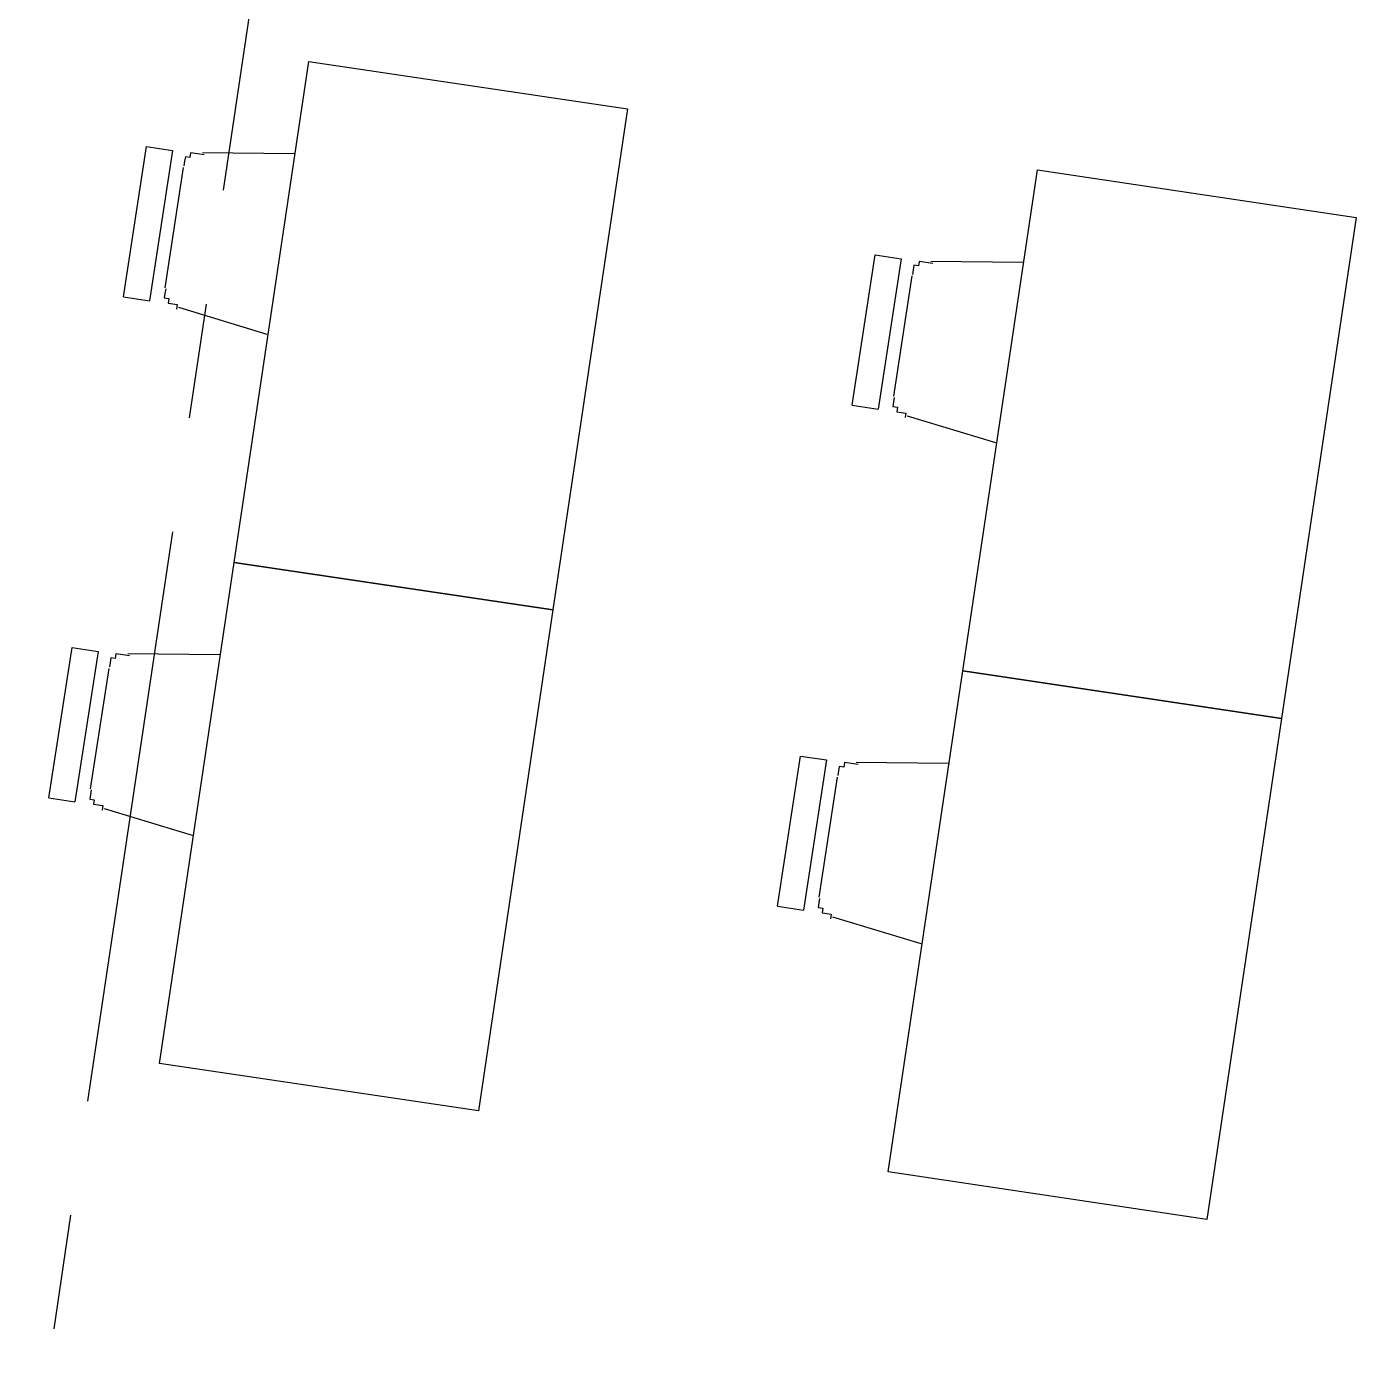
# Model space of a CAD drawing. Header units: millimetres. Extents: x 338 to 506, y 179 to 335.
# Drawn here: x 423.205 to 426.093, y 296.199 to 299.122 of the extents above; entities that cross this region are included whole.
import ezdxf

# ---------------------------------------------------------------- set-up
doc = ezdxf.new("R2010")
doc.units = ezdxf.units.MM
doc.linetypes.add('CENTER', pattern=[2, 1.25, -0.25, 0.25, -0.25])
doc.linetypes.add('DASHED2', pattern=[0.375, 0.25, -0.125])
doc.layers.add('EJES_DE_COLUMNA', color=255, linetype='DASHED2')
doc.layers.add('MUROS', color=32, linetype='Continuous')

# ---------------------------------------------------------------- blocks, each defined once
blk = doc.blocks.new('MESAS_TALLER_DE_MAQUETAS')
at = {"extrusion": (2.33163e-06, 0.000958086, 1)}
for p, q in [((3012.1096, 1960.2781, -0.0003), (3012.1094, 1960.2209, -0.0003)), ((3012.1096, 1960.2781, -0.0003), (3012.4398, 1960.2765, -0.0003)), ((3013.2096, 1960.2781, -0.0003), (3013.2094, 1960.2209, -0.0003)), ((3013.2096, 1960.2781, -0.0003), (3013.5398, 1960.2765, -0.0003)), ((3012.4398, 1960.2765, -0.0003), (3012.4396, 1960.2193, -0.0003)), ((3013.5398, 1960.2765, -0.0003), (3013.5396, 1960.2193, -0.0003)), ((3012.4396, 1960.2193, -0.0003), (3012.1094, 1960.2209, -0.0003)), ((3013.5396, 1960.2193, -0.0003), (3013.2094, 1960.2209, -0.0003)), ((3012.4064, 1960.1909, -0.0002), (3012.1423, 1960.1922, -0.0002)), ((3013.5064, 1960.1909, -0.0002), (3013.2423, 1960.1922, -0.0002)), ((3012.1045, 1960.1563, -0.0002), (3012.0753, 1959.9583, 0)), ((3012.4711, 1959.9563, 0), (3012.4438, 1960.1547, -0.0002)), ((3013.2045, 1960.1563, -0.0002), (3013.1753, 1959.9583, 0)), ((3013.5711, 1959.9563, 0), (3013.5438, 1960.1547, -0.0002)), ((3012.1096, 1958.6781, -0.0003), (3012.1094, 1958.6209, -0.0003)), ((3012.1096, 1958.6781, -0.0003), (3012.4398, 1958.6765, -0.0003)), ((3012.4398, 1958.6765, -0.0003), (3012.4396, 1958.6193, -0.0003)), ((3013.2096, 1958.6781, -0.0003), (3013.2094, 1958.6209, -0.0003)), ((3013.2096, 1958.6781, -0.0003), (3013.5398, 1958.6765, -0.0003)), ((3013.5398, 1958.6765, -0.0003), (3013.5396, 1958.6193, -0.0003)), ((3012.4396, 1958.6193, -0.0003), (3012.1094, 1958.6209, -0.0003)), ((3013.5396, 1958.6193, -0.0003), (3013.2094, 1958.6209, -0.0003)), ((3012.4064, 1958.5909, -0.0002), (3012.1423, 1958.5922, -0.0002)), ((3013.5064, 1958.5909, -0.0002), (3013.2423, 1958.5922, -0.0002)), ((3012.1045, 1958.5563, -0.0002), (3012.0753, 1958.3583, 0)), ((3012.4711, 1958.3563, 0), (3012.4438, 1958.5547, -0.0002)), ((3013.2045, 1958.5563, -0.0002), (3013.1753, 1958.3583, 0)), ((3013.5711, 1958.3563, 0), (3013.5438, 1958.5547, -0.0002))]:
    blk.add_line(p, q, dxfattribs=at)
for points in [[(3012.6744, 1959.2553), (3011.5744, 1959.2553), (3011.5744, 1959.9553), (3012.6744, 1959.9553)], [(3013.7744, 1959.2553), (3012.6744, 1959.2553), (3012.6744, 1959.9553), (3013.7744, 1959.9553)], [(3012.6744, 1957.6553), (3011.5744, 1957.6553), (3011.5744, 1958.3553), (3012.6744, 1958.3553)], [(3013.7744, 1957.6553), (3012.6744, 1957.6553), (3012.6744, 1958.3553), (3013.7744, 1958.3553)]]:
    blk.add_lwpolyline(points, close=True)
for points in [[(3012.14, 1960.19, -0.0002), (3012.14, 1960.19, -0.0002), (3012.14, 1960.19, -0.0002), (3012.14, 1960.19, -0.0002), (3012.14, 1960.19, -0.0002), (3012.14, 1960.19, -0.0002), (3012.14, 1960.19, -0.0002), (3012.14, 1960.19, -0.0002), (3012.14, 1960.19, -0.0002), (3012.14, 1960.19, -0.0002), (3012.14, 1960.19, -0.0002), (3012.14, 1960.19, -0.0002), (3012.14, 1960.19, -0.0002), (3012.14, 1960.19, -0.0002), (3012.14, 1960.19, -0.0002), (3012.14, 1960.19, -0.0002), (3012.14, 1960.19, -0.0002), (3012.14, 1960.19, -0.0002), (3012.13, 1960.19, -0.0002), (3012.13, 1960.19, -0.0002), (3012.13, 1960.19, -0.0002), (3012.13, 1960.19, -0.0002), (3012.13, 1960.19, -0.0002), (3012.13, 1960.19, -0.0002), (3012.13, 1960.19, -0.0002), (3012.13, 1960.19, -0.0002), (3012.13, 1960.19, -0.0002), (3012.13, 1960.19, -0.0002), (3012.13, 1960.19, -0.0002), (3012.13, 1960.19, -0.0002), (3012.13, 1960.19, -0.0002), (3012.13, 1960.19, -0.0002), (3012.13, 1960.19, -0.0002), (3012.13, 1960.19, -0.0002), (3012.13, 1960.19, -0.0002), (3012.13, 1960.19, -0.0002), (3012.13, 1960.19, -0.0002), (3012.13, 1960.19, -0.0002), (3012.13, 1960.19, -0.0002), (3012.13, 1960.19, -0.0002), (3012.13, 1960.19, -0.0002), (3012.13, 1960.19, -0.0002), (3012.13, 1960.19, -0.0002), (3012.12, 1960.19, -0.0002), (3012.12, 1960.19, -0.0002), (3012.12, 1960.19, -0.0002), (3012.12, 1960.19, -0.0002), (3012.12, 1960.19, -0.0002), (3012.12, 1960.19, -0.0002), (3012.12, 1960.19, -0.0002), (3012.12, 1960.19, -0.0002), (3012.12, 1960.19, -0.0002), (3012.12, 1960.19, -0.0002), (3012.12, 1960.19, -0.0002), (3012.12, 1960.18, -0.0002), (3012.12, 1960.18, -0.0002), (3012.12, 1960.18, -0.0002), (3012.12, 1960.18, -0.0002), (3012.12, 1960.18, -0.0002), (3012.12, 1960.18, -0.0002), (3012.12, 1960.18, -0.0002), (3012.12, 1960.18, -0.0002), (3012.12, 1960.18, -0.0002), (3012.12, 1960.18, -0.0002), (3012.12, 1960.18, -0.0002), (3012.12, 1960.18, -0.0002), (3012.12, 1960.18, -0.0002), (3012.12, 1960.18, -0.0002), (3012.12, 1960.18, -0.0002), (3012.12, 1960.18, -0.0002), (3012.12, 1960.18, -0.0002), (3012.12, 1960.18, -0.0002), (3012.12, 1960.18, -0.0002), (3012.11, 1960.18, -0.0002), (3012.11, 1960.18, -0.0002), (3012.11, 1960.18, -0.0002), (3012.11, 1960.18, -0.0002), (3012.11, 1960.18, -0.0002), (3012.11, 1960.18, -0.0002), (3012.11, 1960.18, -0.0002), (3012.11, 1960.18, -0.0002), (3012.11, 1960.18, -0.0002), (3012.11, 1960.18, -0.0002), (3012.11, 1960.18, -0.0002), (3012.11, 1960.18, -0.0002), (3012.11, 1960.17, -0.0002), (3012.11, 1960.17, -0.0002), (3012.11, 1960.17, -0.0002), (3012.11, 1960.17, -0.0002), (3012.11, 1960.17, -0.0002), (3012.11, 1960.17, -0.0002), (3012.11, 1960.17, -0.0002), (3012.11, 1960.17, -0.0002), (3012.11, 1960.17, -0.0002), (3012.11, 1960.17, -0.0002), (3012.11, 1960.17, -0.0002), (3012.11, 1960.17, -0.0002), (3012.11, 1960.17, -0.0002), (3012.11, 1960.17, -0.0002), (3012.11, 1960.17, -0.0002), (3012.11, 1960.17, -0.0002), (3012.11, 1960.17, -0.0002), (3012.11, 1960.17, -0.0002), (3012.11, 1960.17, -0.0002), (3012.11, 1960.17, -0.0002), (3012.11, 1960.17, -0.0002), (3012.11, 1960.17, -0.0002), (3012.11, 1960.17, -0.0002), (3012.11, 1960.17, -0.0002), (3012.11, 1960.16, -0.0002), (3012.11, 1960.16, -0.0002), (3012.11, 1960.16, -0.0002), (3012.11, 1960.16, -0.0002), (3012.11, 1960.16, -0.0002), (3012.11, 1960.16, -0.0002), (3012.11, 1960.16, -0.0002), (3012.11, 1960.16, -0.0002), (3012.11, 1960.16, -0.0002), (3012.11, 1960.16, -0.0002), (3012.11, 1960.16, -0.0002), (3012.11, 1960.16, -0.0002), (3012.11, 1960.16, -0.0002), (3012.1, 1960.16, -0.0002), (3012.1, 1960.16, -0.0002), (3012.1, 1960.16, -0.0002), (3012.1, 1960.16, -0.0002), (3012.1, 1960.16, -0.0002), (3012.1, 1960.16, -0.0002), (3012.1, 1960.16, -0.0002)], [(3012.44, 1960.15, -0.0002), (3012.44, 1960.16, -0.0002), (3012.44, 1960.16, -0.0002), (3012.44, 1960.16, -0.0002), (3012.44, 1960.16, -0.0002), (3012.44, 1960.16, -0.0002), (3012.44, 1960.16, -0.0002), (3012.44, 1960.16, -0.0002), (3012.44, 1960.16, -0.0002), (3012.44, 1960.16, -0.0002), (3012.44, 1960.16, -0.0002), (3012.44, 1960.16, -0.0002), (3012.44, 1960.16, -0.0002), (3012.44, 1960.16, -0.0002), (3012.44, 1960.16, -0.0002), (3012.44, 1960.16, -0.0002), (3012.44, 1960.16, -0.0002), (3012.44, 1960.16, -0.0002), (3012.44, 1960.16, -0.0002), (3012.44, 1960.16, -0.0002), (3012.44, 1960.16, -0.0002), (3012.44, 1960.16, -0.0002), (3012.44, 1960.16, -0.0002), (3012.44, 1960.17, -0.0002), (3012.44, 1960.17, -0.0002), (3012.44, 1960.17, -0.0002), (3012.44, 1960.17, -0.0002), (3012.44, 1960.17, -0.0002), (3012.44, 1960.17, -0.0002), (3012.44, 1960.17, -0.0002), (3012.44, 1960.17, -0.0002), (3012.44, 1960.17, -0.0002), (3012.44, 1960.17, -0.0002), (3012.44, 1960.17, -0.0002), (3012.44, 1960.17, -0.0002), (3012.44, 1960.17, -0.0002), (3012.44, 1960.17, -0.0002), (3012.44, 1960.17, -0.0002), (3012.44, 1960.17, -0.0002), (3012.44, 1960.17, -0.0002), (3012.44, 1960.17, -0.0002), (3012.44, 1960.17, -0.0002), (3012.44, 1960.17, -0.0002), (3012.44, 1960.17, -0.0002), (3012.44, 1960.17, -0.0002), (3012.44, 1960.17, -0.0002), (3012.44, 1960.17, -0.0002), (3012.44, 1960.17, -0.0002), (3012.44, 1960.18, -0.0002), (3012.44, 1960.18, -0.0002), (3012.44, 1960.18, -0.0002), (3012.43, 1960.18, -0.0002), (3012.43, 1960.18, -0.0002), (3012.43, 1960.18, -0.0002), (3012.43, 1960.18, -0.0002), (3012.43, 1960.18, -0.0002), (3012.43, 1960.18, -0.0002), (3012.43, 1960.18, -0.0002), (3012.43, 1960.18, -0.0002), (3012.43, 1960.18, -0.0002), (3012.43, 1960.18, -0.0002), (3012.43, 1960.18, -0.0002), (3012.43, 1960.18, -0.0002), (3012.43, 1960.18, -0.0002), (3012.43, 1960.18, -0.0002), (3012.43, 1960.18, -0.0002), (3012.43, 1960.18, -0.0002), (3012.43, 1960.18, -0.0002), (3012.43, 1960.18, -0.0002), (3012.43, 1960.18, -0.0002), (3012.43, 1960.18, -0.0002), (3012.43, 1960.18, -0.0002), (3012.43, 1960.18, -0.0002), (3012.43, 1960.18, -0.0002), (3012.43, 1960.18, -0.0002), (3012.43, 1960.18, -0.0002), (3012.43, 1960.18, -0.0002), (3012.43, 1960.18, -0.0002), (3012.43, 1960.18, -0.0002), (3012.43, 1960.18, -0.0002), (3012.43, 1960.18, -0.0002), (3012.43, 1960.19, -0.0002), (3012.42, 1960.19, -0.0002), (3012.42, 1960.19, -0.0002), (3012.42, 1960.19, -0.0002), (3012.42, 1960.19, -0.0002), (3012.42, 1960.19, -0.0002), (3012.42, 1960.19, -0.0002), (3012.42, 1960.19, -0.0002), (3012.42, 1960.19, -0.0002), (3012.42, 1960.19, -0.0002), (3012.42, 1960.19, -0.0002), (3012.42, 1960.19, -0.0002), (3012.42, 1960.19, -0.0002), (3012.42, 1960.19, -0.0002), (3012.42, 1960.19, -0.0002), (3012.42, 1960.19, -0.0002), (3012.42, 1960.19, -0.0002), (3012.42, 1960.19, -0.0002), (3012.42, 1960.19, -0.0002), (3012.42, 1960.19, -0.0002), (3012.42, 1960.19, -0.0002), (3012.42, 1960.19, -0.0002), (3012.42, 1960.19, -0.0002), (3012.42, 1960.19, -0.0002), (3012.42, 1960.19, -0.0002), (3012.42, 1960.19, -0.0002), (3012.42, 1960.19, -0.0002), (3012.41, 1960.19, -0.0002), (3012.41, 1960.19, -0.0002), (3012.41, 1960.19, -0.0002), (3012.41, 1960.19, -0.0002), (3012.41, 1960.19, -0.0002), (3012.41, 1960.19, -0.0002), (3012.41, 1960.19, -0.0002), (3012.41, 1960.19, -0.0002), (3012.41, 1960.19, -0.0002), (3012.41, 1960.19, -0.0002), (3012.41, 1960.19, -0.0002), (3012.41, 1960.19, -0.0002), (3012.41, 1960.19, -0.0002), (3012.41, 1960.19, -0.0002), (3012.41, 1960.19, -0.0002), (3012.41, 1960.19, -0.0002), (3012.41, 1960.19, -0.0002), (3012.41, 1960.19, -0.0002), (3012.41, 1960.19, -0.0002), (3012.41, 1960.19, -0.0002), (3012.41, 1960.19, -0.0002)], [(3013.24, 1960.19, -0.0002), (3013.24, 1960.19, -0.0002), (3013.24, 1960.19, -0.0002), (3013.24, 1960.19, -0.0002), (3013.24, 1960.19, -0.0002), (3013.24, 1960.19, -0.0002), (3013.24, 1960.19, -0.0002), (3013.24, 1960.19, -0.0002), (3013.24, 1960.19, -0.0002), (3013.24, 1960.19, -0.0002), (3013.24, 1960.19, -0.0002), (3013.24, 1960.19, -0.0002), (3013.24, 1960.19, -0.0002), (3013.24, 1960.19, -0.0002), (3013.24, 1960.19, -0.0002), (3013.24, 1960.19, -0.0002), (3013.24, 1960.19, -0.0002), (3013.24, 1960.19, -0.0002), (3013.23, 1960.19, -0.0002), (3013.23, 1960.19, -0.0002), (3013.23, 1960.19, -0.0002), (3013.23, 1960.19, -0.0002), (3013.23, 1960.19, -0.0002), (3013.23, 1960.19, -0.0002), (3013.23, 1960.19, -0.0002), (3013.23, 1960.19, -0.0002), (3013.23, 1960.19, -0.0002), (3013.23, 1960.19, -0.0002), (3013.23, 1960.19, -0.0002), (3013.23, 1960.19, -0.0002), (3013.23, 1960.19, -0.0002), (3013.23, 1960.19, -0.0002), (3013.23, 1960.19, -0.0002), (3013.23, 1960.19, -0.0002), (3013.23, 1960.19, -0.0002), (3013.23, 1960.19, -0.0002), (3013.23, 1960.19, -0.0002), (3013.23, 1960.19, -0.0002), (3013.23, 1960.19, -0.0002), (3013.23, 1960.19, -0.0002), (3013.23, 1960.19, -0.0002), (3013.23, 1960.19, -0.0002), (3013.23, 1960.19, -0.0002), (3013.22, 1960.19, -0.0002), (3013.22, 1960.19, -0.0002), (3013.22, 1960.19, -0.0002), (3013.22, 1960.19, -0.0002), (3013.22, 1960.19, -0.0002), (3013.22, 1960.19, -0.0002), (3013.22, 1960.19, -0.0002), (3013.22, 1960.19, -0.0002), (3013.22, 1960.19, -0.0002), (3013.22, 1960.19, -0.0002), (3013.22, 1960.19, -0.0002), (3013.22, 1960.18, -0.0002), (3013.22, 1960.18, -0.0002), (3013.22, 1960.18, -0.0002), (3013.22, 1960.18, -0.0002), (3013.22, 1960.18, -0.0002), (3013.22, 1960.18, -0.0002), (3013.22, 1960.18, -0.0002), (3013.22, 1960.18, -0.0002), (3013.22, 1960.18, -0.0002), (3013.22, 1960.18, -0.0002), (3013.22, 1960.18, -0.0002), (3013.22, 1960.18, -0.0002), (3013.22, 1960.18, -0.0002), (3013.22, 1960.18, -0.0002), (3013.22, 1960.18, -0.0002), (3013.22, 1960.18, -0.0002), (3013.22, 1960.18, -0.0002), (3013.22, 1960.18, -0.0002), (3013.22, 1960.18, -0.0002), (3013.21, 1960.18, -0.0002), (3013.21, 1960.18, -0.0002), (3013.21, 1960.18, -0.0002), (3013.21, 1960.18, -0.0002), (3013.21, 1960.18, -0.0002), (3013.21, 1960.18, -0.0002), (3013.21, 1960.18, -0.0002), (3013.21, 1960.18, -0.0002), (3013.21, 1960.18, -0.0002), (3013.21, 1960.18, -0.0002), (3013.21, 1960.18, -0.0002), (3013.21, 1960.18, -0.0002), (3013.21, 1960.17, -0.0002), (3013.21, 1960.17, -0.0002), (3013.21, 1960.17, -0.0002), (3013.21, 1960.17, -0.0002), (3013.21, 1960.17, -0.0002), (3013.21, 1960.17, -0.0002), (3013.21, 1960.17, -0.0002), (3013.21, 1960.17, -0.0002), (3013.21, 1960.17, -0.0002), (3013.21, 1960.17, -0.0002), (3013.21, 1960.17, -0.0002), (3013.21, 1960.17, -0.0002), (3013.21, 1960.17, -0.0002), (3013.21, 1960.17, -0.0002), (3013.21, 1960.17, -0.0002), (3013.21, 1960.17, -0.0002), (3013.21, 1960.17, -0.0002), (3013.21, 1960.17, -0.0002), (3013.21, 1960.17, -0.0002), (3013.21, 1960.17, -0.0002), (3013.21, 1960.17, -0.0002), (3013.21, 1960.17, -0.0002), (3013.21, 1960.17, -0.0002), (3013.21, 1960.17, -0.0002), (3013.21, 1960.16, -0.0002), (3013.21, 1960.16, -0.0002), (3013.21, 1960.16, -0.0002), (3013.21, 1960.16, -0.0002), (3013.21, 1960.16, -0.0002), (3013.21, 1960.16, -0.0002), (3013.21, 1960.16, -0.0002), (3013.21, 1960.16, -0.0002), (3013.21, 1960.16, -0.0002), (3013.21, 1960.16, -0.0002), (3013.21, 1960.16, -0.0002), (3013.21, 1960.16, -0.0002), (3013.21, 1960.16, -0.0002), (3013.2, 1960.16, -0.0002), (3013.2, 1960.16, -0.0002), (3013.2, 1960.16, -0.0002), (3013.2, 1960.16, -0.0002), (3013.2, 1960.16, -0.0002), (3013.2, 1960.16, -0.0002), (3013.2, 1960.16, -0.0002)], [(3013.54, 1960.15, -0.0002), (3013.54, 1960.16, -0.0002), (3013.54, 1960.16, -0.0002), (3013.54, 1960.16, -0.0002), (3013.54, 1960.16, -0.0002), (3013.54, 1960.16, -0.0002), (3013.54, 1960.16, -0.0002), (3013.54, 1960.16, -0.0002), (3013.54, 1960.16, -0.0002), (3013.54, 1960.16, -0.0002), (3013.54, 1960.16, -0.0002), (3013.54, 1960.16, -0.0002), (3013.54, 1960.16, -0.0002), (3013.54, 1960.16, -0.0002), (3013.54, 1960.16, -0.0002), (3013.54, 1960.16, -0.0002), (3013.54, 1960.16, -0.0002), (3013.54, 1960.16, -0.0002), (3013.54, 1960.16, -0.0002), (3013.54, 1960.16, -0.0002), (3013.54, 1960.16, -0.0002), (3013.54, 1960.16, -0.0002), (3013.54, 1960.16, -0.0002), (3013.54, 1960.17, -0.0002), (3013.54, 1960.17, -0.0002), (3013.54, 1960.17, -0.0002), (3013.54, 1960.17, -0.0002), (3013.54, 1960.17, -0.0002), (3013.54, 1960.17, -0.0002), (3013.54, 1960.17, -0.0002), (3013.54, 1960.17, -0.0002), (3013.54, 1960.17, -0.0002), (3013.54, 1960.17, -0.0002), (3013.54, 1960.17, -0.0002), (3013.54, 1960.17, -0.0002), (3013.54, 1960.17, -0.0002), (3013.54, 1960.17, -0.0002), (3013.54, 1960.17, -0.0002), (3013.54, 1960.17, -0.0002), (3013.54, 1960.17, -0.0002), (3013.54, 1960.17, -0.0002), (3013.54, 1960.17, -0.0002), (3013.54, 1960.17, -0.0002), (3013.54, 1960.17, -0.0002), (3013.54, 1960.17, -0.0002), (3013.54, 1960.17, -0.0002), (3013.54, 1960.17, -0.0002), (3013.54, 1960.17, -0.0002), (3013.54, 1960.18, -0.0002), (3013.54, 1960.18, -0.0002), (3013.54, 1960.18, -0.0002), (3013.53, 1960.18, -0.0002), (3013.53, 1960.18, -0.0002), (3013.53, 1960.18, -0.0002), (3013.53, 1960.18, -0.0002), (3013.53, 1960.18, -0.0002), (3013.53, 1960.18, -0.0002), (3013.53, 1960.18, -0.0002), (3013.53, 1960.18, -0.0002), (3013.53, 1960.18, -0.0002), (3013.53, 1960.18, -0.0002), (3013.53, 1960.18, -0.0002), (3013.53, 1960.18, -0.0002), (3013.53, 1960.18, -0.0002), (3013.53, 1960.18, -0.0002), (3013.53, 1960.18, -0.0002), (3013.53, 1960.18, -0.0002), (3013.53, 1960.18, -0.0002), (3013.53, 1960.18, -0.0002), (3013.53, 1960.18, -0.0002), (3013.53, 1960.18, -0.0002), (3013.53, 1960.18, -0.0002), (3013.53, 1960.18, -0.0002), (3013.53, 1960.18, -0.0002), (3013.53, 1960.18, -0.0002), (3013.53, 1960.18, -0.0002), (3013.53, 1960.18, -0.0002), (3013.53, 1960.18, -0.0002), (3013.53, 1960.18, -0.0002), (3013.53, 1960.18, -0.0002), (3013.53, 1960.18, -0.0002), (3013.53, 1960.19, -0.0002), (3013.52, 1960.19, -0.0002), (3013.52, 1960.19, -0.0002), (3013.52, 1960.19, -0.0002), (3013.52, 1960.19, -0.0002), (3013.52, 1960.19, -0.0002), (3013.52, 1960.19, -0.0002), (3013.52, 1960.19, -0.0002), (3013.52, 1960.19, -0.0002), (3013.52, 1960.19, -0.0002), (3013.52, 1960.19, -0.0002), (3013.52, 1960.19, -0.0002), (3013.52, 1960.19, -0.0002), (3013.52, 1960.19, -0.0002), (3013.52, 1960.19, -0.0002), (3013.52, 1960.19, -0.0002), (3013.52, 1960.19, -0.0002), (3013.52, 1960.19, -0.0002), (3013.52, 1960.19, -0.0002), (3013.52, 1960.19, -0.0002), (3013.52, 1960.19, -0.0002), (3013.52, 1960.19, -0.0002), (3013.52, 1960.19, -0.0002), (3013.52, 1960.19, -0.0002), (3013.52, 1960.19, -0.0002), (3013.52, 1960.19, -0.0002), (3013.52, 1960.19, -0.0002), (3013.51, 1960.19, -0.0002), (3013.51, 1960.19, -0.0002), (3013.51, 1960.19, -0.0002), (3013.51, 1960.19, -0.0002), (3013.51, 1960.19, -0.0002), (3013.51, 1960.19, -0.0002), (3013.51, 1960.19, -0.0002), (3013.51, 1960.19, -0.0002), (3013.51, 1960.19, -0.0002), (3013.51, 1960.19, -0.0002), (3013.51, 1960.19, -0.0002), (3013.51, 1960.19, -0.0002), (3013.51, 1960.19, -0.0002), (3013.51, 1960.19, -0.0002), (3013.51, 1960.19, -0.0002), (3013.51, 1960.19, -0.0002), (3013.51, 1960.19, -0.0002), (3013.51, 1960.19, -0.0002), (3013.51, 1960.19, -0.0002), (3013.51, 1960.19, -0.0002), (3013.51, 1960.19, -0.0002)], [(3012.14, 1958.59, -0.0002), (3012.14, 1958.59, -0.0002), (3012.14, 1958.59, -0.0002), (3012.14, 1958.59, -0.0002), (3012.14, 1958.59, -0.0002), (3012.14, 1958.59, -0.0002), (3012.14, 1958.59, -0.0002), (3012.14, 1958.59, -0.0002), (3012.14, 1958.59, -0.0002), (3012.14, 1958.59, -0.0002), (3012.14, 1958.59, -0.0002), (3012.14, 1958.59, -0.0002), (3012.14, 1958.59, -0.0002), (3012.14, 1958.59, -0.0002), (3012.14, 1958.59, -0.0002), (3012.14, 1958.59, -0.0002), (3012.14, 1958.59, -0.0002), (3012.14, 1958.59, -0.0002), (3012.13, 1958.59, -0.0002), (3012.13, 1958.59, -0.0002), (3012.13, 1958.59, -0.0002), (3012.13, 1958.59, -0.0002), (3012.13, 1958.59, -0.0002), (3012.13, 1958.59, -0.0002), (3012.13, 1958.59, -0.0002), (3012.13, 1958.59, -0.0002), (3012.13, 1958.59, -0.0002), (3012.13, 1958.59, -0.0002), (3012.13, 1958.59, -0.0002), (3012.13, 1958.59, -0.0002), (3012.13, 1958.59, -0.0002), (3012.13, 1958.59, -0.0002), (3012.13, 1958.59, -0.0002), (3012.13, 1958.59, -0.0002), (3012.13, 1958.59, -0.0002), (3012.13, 1958.59, -0.0002), (3012.13, 1958.59, -0.0002), (3012.13, 1958.59, -0.0002), (3012.13, 1958.59, -0.0002), (3012.13, 1958.59, -0.0002), (3012.13, 1958.59, -0.0002), (3012.13, 1958.59, -0.0002), (3012.13, 1958.59, -0.0002), (3012.12, 1958.59, -0.0002), (3012.12, 1958.59, -0.0002), (3012.12, 1958.59, -0.0002), (3012.12, 1958.59, -0.0002), (3012.12, 1958.59, -0.0002), (3012.12, 1958.59, -0.0002), (3012.12, 1958.59, -0.0002), (3012.12, 1958.59, -0.0002), (3012.12, 1958.59, -0.0002), (3012.12, 1958.59, -0.0002), (3012.12, 1958.59, -0.0002), (3012.12, 1958.58, -0.0002), (3012.12, 1958.58, -0.0002), (3012.12, 1958.58, -0.0002), (3012.12, 1958.58, -0.0002), (3012.12, 1958.58, -0.0002), (3012.12, 1958.58, -0.0002), (3012.12, 1958.58, -0.0002), (3012.12, 1958.58, -0.0002), (3012.12, 1958.58, -0.0002), (3012.12, 1958.58, -0.0002), (3012.12, 1958.58, -0.0002), (3012.12, 1958.58, -0.0002), (3012.12, 1958.58, -0.0002), (3012.12, 1958.58, -0.0002), (3012.12, 1958.58, -0.0002), (3012.12, 1958.58, -0.0002), (3012.12, 1958.58, -0.0002), (3012.12, 1958.58, -0.0002), (3012.12, 1958.58, -0.0002), (3012.11, 1958.58, -0.0002), (3012.11, 1958.58, -0.0002), (3012.11, 1958.58, -0.0002), (3012.11, 1958.58, -0.0002), (3012.11, 1958.58, -0.0002), (3012.11, 1958.58, -0.0002), (3012.11, 1958.58, -0.0002), (3012.11, 1958.58, -0.0002), (3012.11, 1958.58, -0.0002), (3012.11, 1958.58, -0.0002), (3012.11, 1958.58, -0.0002), (3012.11, 1958.58, -0.0002), (3012.11, 1958.57, -0.0002), (3012.11, 1958.57, -0.0002), (3012.11, 1958.57, -0.0002), (3012.11, 1958.57, -0.0002), (3012.11, 1958.57, -0.0002), (3012.11, 1958.57, -0.0002), (3012.11, 1958.57, -0.0002), (3012.11, 1958.57, -0.0002), (3012.11, 1958.57, -0.0002), (3012.11, 1958.57, -0.0002), (3012.11, 1958.57, -0.0002), (3012.11, 1958.57, -0.0002), (3012.11, 1958.57, -0.0002), (3012.11, 1958.57, -0.0002), (3012.11, 1958.57, -0.0002), (3012.11, 1958.57, -0.0002), (3012.11, 1958.57, -0.0002), (3012.11, 1958.57, -0.0002), (3012.11, 1958.57, -0.0002), (3012.11, 1958.57, -0.0002), (3012.11, 1958.57, -0.0002), (3012.11, 1958.57, -0.0002), (3012.11, 1958.57, -0.0002), (3012.11, 1958.57, -0.0002), (3012.11, 1958.56, -0.0002), (3012.11, 1958.56, -0.0002), (3012.11, 1958.56, -0.0002), (3012.11, 1958.56, -0.0002), (3012.11, 1958.56, -0.0002), (3012.11, 1958.56, -0.0002), (3012.11, 1958.56, -0.0002), (3012.11, 1958.56, -0.0002), (3012.11, 1958.56, -0.0002), (3012.11, 1958.56, -0.0002), (3012.11, 1958.56, -0.0002), (3012.11, 1958.56, -0.0002), (3012.11, 1958.56, -0.0002), (3012.1, 1958.56, -0.0002), (3012.1, 1958.56, -0.0002), (3012.1, 1958.56, -0.0002), (3012.1, 1958.56, -0.0002), (3012.1, 1958.56, -0.0002), (3012.1, 1958.56, -0.0002), (3012.1, 1958.56, -0.0002)], [(3012.44, 1958.55, -0.0002), (3012.44, 1958.56, -0.0002), (3012.44, 1958.56, -0.0002), (3012.44, 1958.56, -0.0002), (3012.44, 1958.56, -0.0002), (3012.44, 1958.56, -0.0002), (3012.44, 1958.56, -0.0002), (3012.44, 1958.56, -0.0002), (3012.44, 1958.56, -0.0002), (3012.44, 1958.56, -0.0002), (3012.44, 1958.56, -0.0002), (3012.44, 1958.56, -0.0002), (3012.44, 1958.56, -0.0002), (3012.44, 1958.56, -0.0002), (3012.44, 1958.56, -0.0002), (3012.44, 1958.56, -0.0002), (3012.44, 1958.56, -0.0002), (3012.44, 1958.56, -0.0002), (3012.44, 1958.56, -0.0002), (3012.44, 1958.56, -0.0002), (3012.44, 1958.56, -0.0002), (3012.44, 1958.56, -0.0002), (3012.44, 1958.56, -0.0002), (3012.44, 1958.57, -0.0002), (3012.44, 1958.57, -0.0002), (3012.44, 1958.57, -0.0002), (3012.44, 1958.57, -0.0002), (3012.44, 1958.57, -0.0002), (3012.44, 1958.57, -0.0002), (3012.44, 1958.57, -0.0002), (3012.44, 1958.57, -0.0002), (3012.44, 1958.57, -0.0002), (3012.44, 1958.57, -0.0002), (3012.44, 1958.57, -0.0002), (3012.44, 1958.57, -0.0002), (3012.44, 1958.57, -0.0002), (3012.44, 1958.57, -0.0002), (3012.44, 1958.57, -0.0002), (3012.44, 1958.57, -0.0002), (3012.44, 1958.57, -0.0002), (3012.44, 1958.57, -0.0002), (3012.44, 1958.57, -0.0002), (3012.44, 1958.57, -0.0002), (3012.44, 1958.57, -0.0002), (3012.44, 1958.57, -0.0002), (3012.44, 1958.57, -0.0002), (3012.44, 1958.57, -0.0002), (3012.44, 1958.57, -0.0002), (3012.44, 1958.58, -0.0002), (3012.44, 1958.58, -0.0002), (3012.44, 1958.58, -0.0002), (3012.43, 1958.58, -0.0002), (3012.43, 1958.58, -0.0002), (3012.43, 1958.58, -0.0002), (3012.43, 1958.58, -0.0002), (3012.43, 1958.58, -0.0002), (3012.43, 1958.58, -0.0002), (3012.43, 1958.58, -0.0002), (3012.43, 1958.58, -0.0002), (3012.43, 1958.58, -0.0002), (3012.43, 1958.58, -0.0002), (3012.43, 1958.58, -0.0002), (3012.43, 1958.58, -0.0002), (3012.43, 1958.58, -0.0002), (3012.43, 1958.58, -0.0002), (3012.43, 1958.58, -0.0002), (3012.43, 1958.58, -0.0002), (3012.43, 1958.58, -0.0002), (3012.43, 1958.58, -0.0002), (3012.43, 1958.58, -0.0002), (3012.43, 1958.58, -0.0002), (3012.43, 1958.58, -0.0002), (3012.43, 1958.58, -0.0002), (3012.43, 1958.58, -0.0002), (3012.43, 1958.58, -0.0002), (3012.43, 1958.58, -0.0002), (3012.43, 1958.58, -0.0002), (3012.43, 1958.58, -0.0002), (3012.43, 1958.58, -0.0002), (3012.43, 1958.58, -0.0002), (3012.43, 1958.58, -0.0002), (3012.43, 1958.59, -0.0002), (3012.42, 1958.59, -0.0002), (3012.42, 1958.59, -0.0002), (3012.42, 1958.59, -0.0002), (3012.42, 1958.59, -0.0002), (3012.42, 1958.59, -0.0002), (3012.42, 1958.59, -0.0002), (3012.42, 1958.59, -0.0002), (3012.42, 1958.59, -0.0002), (3012.42, 1958.59, -0.0002), (3012.42, 1958.59, -0.0002), (3012.42, 1958.59, -0.0002), (3012.42, 1958.59, -0.0002), (3012.42, 1958.59, -0.0002), (3012.42, 1958.59, -0.0002), (3012.42, 1958.59, -0.0002), (3012.42, 1958.59, -0.0002), (3012.42, 1958.59, -0.0002), (3012.42, 1958.59, -0.0002), (3012.42, 1958.59, -0.0002), (3012.42, 1958.59, -0.0002), (3012.42, 1958.59, -0.0002), (3012.42, 1958.59, -0.0002), (3012.42, 1958.59, -0.0002), (3012.42, 1958.59, -0.0002), (3012.42, 1958.59, -0.0002), (3012.42, 1958.59, -0.0002), (3012.41, 1958.59, -0.0002), (3012.41, 1958.59, -0.0002), (3012.41, 1958.59, -0.0002), (3012.41, 1958.59, -0.0002), (3012.41, 1958.59, -0.0002), (3012.41, 1958.59, -0.0002), (3012.41, 1958.59, -0.0002), (3012.41, 1958.59, -0.0002), (3012.41, 1958.59, -0.0002), (3012.41, 1958.59, -0.0002), (3012.41, 1958.59, -0.0002), (3012.41, 1958.59, -0.0002), (3012.41, 1958.59, -0.0002), (3012.41, 1958.59, -0.0002), (3012.41, 1958.59, -0.0002), (3012.41, 1958.59, -0.0002), (3012.41, 1958.59, -0.0002), (3012.41, 1958.59, -0.0002), (3012.41, 1958.59, -0.0002), (3012.41, 1958.59, -0.0002), (3012.41, 1958.59, -0.0002)], [(3013.24, 1958.59, -0.0002), (3013.24, 1958.59, -0.0002), (3013.24, 1958.59, -0.0002), (3013.24, 1958.59, -0.0002), (3013.24, 1958.59, -0.0002), (3013.24, 1958.59, -0.0002), (3013.24, 1958.59, -0.0002), (3013.24, 1958.59, -0.0002), (3013.24, 1958.59, -0.0002), (3013.24, 1958.59, -0.0002), (3013.24, 1958.59, -0.0002), (3013.24, 1958.59, -0.0002), (3013.24, 1958.59, -0.0002), (3013.24, 1958.59, -0.0002), (3013.24, 1958.59, -0.0002), (3013.24, 1958.59, -0.0002), (3013.24, 1958.59, -0.0002), (3013.24, 1958.59, -0.0002), (3013.23, 1958.59, -0.0002), (3013.23, 1958.59, -0.0002), (3013.23, 1958.59, -0.0002), (3013.23, 1958.59, -0.0002), (3013.23, 1958.59, -0.0002), (3013.23, 1958.59, -0.0002), (3013.23, 1958.59, -0.0002), (3013.23, 1958.59, -0.0002), (3013.23, 1958.59, -0.0002), (3013.23, 1958.59, -0.0002), (3013.23, 1958.59, -0.0002), (3013.23, 1958.59, -0.0002), (3013.23, 1958.59, -0.0002), (3013.23, 1958.59, -0.0002), (3013.23, 1958.59, -0.0002), (3013.23, 1958.59, -0.0002), (3013.23, 1958.59, -0.0002), (3013.23, 1958.59, -0.0002), (3013.23, 1958.59, -0.0002), (3013.23, 1958.59, -0.0002), (3013.23, 1958.59, -0.0002), (3013.23, 1958.59, -0.0002), (3013.23, 1958.59, -0.0002), (3013.23, 1958.59, -0.0002), (3013.23, 1958.59, -0.0002), (3013.22, 1958.59, -0.0002), (3013.22, 1958.59, -0.0002), (3013.22, 1958.59, -0.0002), (3013.22, 1958.59, -0.0002), (3013.22, 1958.59, -0.0002), (3013.22, 1958.59, -0.0002), (3013.22, 1958.59, -0.0002), (3013.22, 1958.59, -0.0002), (3013.22, 1958.59, -0.0002), (3013.22, 1958.59, -0.0002), (3013.22, 1958.59, -0.0002), (3013.22, 1958.58, -0.0002), (3013.22, 1958.58, -0.0002), (3013.22, 1958.58, -0.0002), (3013.22, 1958.58, -0.0002), (3013.22, 1958.58, -0.0002), (3013.22, 1958.58, -0.0002), (3013.22, 1958.58, -0.0002), (3013.22, 1958.58, -0.0002), (3013.22, 1958.58, -0.0002), (3013.22, 1958.58, -0.0002), (3013.22, 1958.58, -0.0002), (3013.22, 1958.58, -0.0002), (3013.22, 1958.58, -0.0002), (3013.22, 1958.58, -0.0002), (3013.22, 1958.58, -0.0002), (3013.22, 1958.58, -0.0002), (3013.22, 1958.58, -0.0002), (3013.22, 1958.58, -0.0002), (3013.22, 1958.58, -0.0002), (3013.21, 1958.58, -0.0002), (3013.21, 1958.58, -0.0002), (3013.21, 1958.58, -0.0002), (3013.21, 1958.58, -0.0002), (3013.21, 1958.58, -0.0002), (3013.21, 1958.58, -0.0002), (3013.21, 1958.58, -0.0002), (3013.21, 1958.58, -0.0002), (3013.21, 1958.58, -0.0002), (3013.21, 1958.58, -0.0002), (3013.21, 1958.58, -0.0002), (3013.21, 1958.58, -0.0002), (3013.21, 1958.57, -0.0002), (3013.21, 1958.57, -0.0002), (3013.21, 1958.57, -0.0002), (3013.21, 1958.57, -0.0002), (3013.21, 1958.57, -0.0002), (3013.21, 1958.57, -0.0002), (3013.21, 1958.57, -0.0002), (3013.21, 1958.57, -0.0002), (3013.21, 1958.57, -0.0002), (3013.21, 1958.57, -0.0002), (3013.21, 1958.57, -0.0002), (3013.21, 1958.57, -0.0002), (3013.21, 1958.57, -0.0002), (3013.21, 1958.57, -0.0002), (3013.21, 1958.57, -0.0002), (3013.21, 1958.57, -0.0002), (3013.21, 1958.57, -0.0002), (3013.21, 1958.57, -0.0002), (3013.21, 1958.57, -0.0002), (3013.21, 1958.57, -0.0002), (3013.21, 1958.57, -0.0002), (3013.21, 1958.57, -0.0002), (3013.21, 1958.57, -0.0002), (3013.21, 1958.57, -0.0002), (3013.21, 1958.56, -0.0002), (3013.21, 1958.56, -0.0002), (3013.21, 1958.56, -0.0002), (3013.21, 1958.56, -0.0002), (3013.21, 1958.56, -0.0002), (3013.21, 1958.56, -0.0002), (3013.21, 1958.56, -0.0002), (3013.21, 1958.56, -0.0002), (3013.21, 1958.56, -0.0002), (3013.21, 1958.56, -0.0002), (3013.21, 1958.56, -0.0002), (3013.21, 1958.56, -0.0002), (3013.21, 1958.56, -0.0002), (3013.2, 1958.56, -0.0002), (3013.2, 1958.56, -0.0002), (3013.2, 1958.56, -0.0002), (3013.2, 1958.56, -0.0002), (3013.2, 1958.56, -0.0002), (3013.2, 1958.56, -0.0002), (3013.2, 1958.56, -0.0002)], [(3013.54, 1958.55, -0.0002), (3013.54, 1958.56, -0.0002), (3013.54, 1958.56, -0.0002), (3013.54, 1958.56, -0.0002), (3013.54, 1958.56, -0.0002), (3013.54, 1958.56, -0.0002), (3013.54, 1958.56, -0.0002), (3013.54, 1958.56, -0.0002), (3013.54, 1958.56, -0.0002), (3013.54, 1958.56, -0.0002), (3013.54, 1958.56, -0.0002), (3013.54, 1958.56, -0.0002), (3013.54, 1958.56, -0.0002), (3013.54, 1958.56, -0.0002), (3013.54, 1958.56, -0.0002), (3013.54, 1958.56, -0.0002), (3013.54, 1958.56, -0.0002), (3013.54, 1958.56, -0.0002), (3013.54, 1958.56, -0.0002), (3013.54, 1958.56, -0.0002), (3013.54, 1958.56, -0.0002), (3013.54, 1958.56, -0.0002), (3013.54, 1958.56, -0.0002), (3013.54, 1958.57, -0.0002), (3013.54, 1958.57, -0.0002), (3013.54, 1958.57, -0.0002), (3013.54, 1958.57, -0.0002), (3013.54, 1958.57, -0.0002), (3013.54, 1958.57, -0.0002), (3013.54, 1958.57, -0.0002), (3013.54, 1958.57, -0.0002), (3013.54, 1958.57, -0.0002), (3013.54, 1958.57, -0.0002), (3013.54, 1958.57, -0.0002), (3013.54, 1958.57, -0.0002), (3013.54, 1958.57, -0.0002), (3013.54, 1958.57, -0.0002), (3013.54, 1958.57, -0.0002), (3013.54, 1958.57, -0.0002), (3013.54, 1958.57, -0.0002), (3013.54, 1958.57, -0.0002), (3013.54, 1958.57, -0.0002), (3013.54, 1958.57, -0.0002), (3013.54, 1958.57, -0.0002), (3013.54, 1958.57, -0.0002), (3013.54, 1958.57, -0.0002), (3013.54, 1958.57, -0.0002), (3013.54, 1958.57, -0.0002), (3013.54, 1958.58, -0.0002), (3013.54, 1958.58, -0.0002), (3013.54, 1958.58, -0.0002), (3013.53, 1958.58, -0.0002), (3013.53, 1958.58, -0.0002), (3013.53, 1958.58, -0.0002), (3013.53, 1958.58, -0.0002), (3013.53, 1958.58, -0.0002), (3013.53, 1958.58, -0.0002), (3013.53, 1958.58, -0.0002), (3013.53, 1958.58, -0.0002), (3013.53, 1958.58, -0.0002), (3013.53, 1958.58, -0.0002), (3013.53, 1958.58, -0.0002), (3013.53, 1958.58, -0.0002), (3013.53, 1958.58, -0.0002), (3013.53, 1958.58, -0.0002), (3013.53, 1958.58, -0.0002), (3013.53, 1958.58, -0.0002), (3013.53, 1958.58, -0.0002), (3013.53, 1958.58, -0.0002), (3013.53, 1958.58, -0.0002), (3013.53, 1958.58, -0.0002), (3013.53, 1958.58, -0.0002), (3013.53, 1958.58, -0.0002), (3013.53, 1958.58, -0.0002), (3013.53, 1958.58, -0.0002), (3013.53, 1958.58, -0.0002), (3013.53, 1958.58, -0.0002), (3013.53, 1958.58, -0.0002), (3013.53, 1958.58, -0.0002), (3013.53, 1958.58, -0.0002), (3013.53, 1958.58, -0.0002), (3013.53, 1958.59, -0.0002), (3013.52, 1958.59, -0.0002), (3013.52, 1958.59, -0.0002), (3013.52, 1958.59, -0.0002), (3013.52, 1958.59, -0.0002), (3013.52, 1958.59, -0.0002), (3013.52, 1958.59, -0.0002), (3013.52, 1958.59, -0.0002), (3013.52, 1958.59, -0.0002), (3013.52, 1958.59, -0.0002), (3013.52, 1958.59, -0.0002), (3013.52, 1958.59, -0.0002), (3013.52, 1958.59, -0.0002), (3013.52, 1958.59, -0.0002), (3013.52, 1958.59, -0.0002), (3013.52, 1958.59, -0.0002), (3013.52, 1958.59, -0.0002), (3013.52, 1958.59, -0.0002), (3013.52, 1958.59, -0.0002), (3013.52, 1958.59, -0.0002), (3013.52, 1958.59, -0.0002), (3013.52, 1958.59, -0.0002), (3013.52, 1958.59, -0.0002), (3013.52, 1958.59, -0.0002), (3013.52, 1958.59, -0.0002), (3013.52, 1958.59, -0.0002), (3013.52, 1958.59, -0.0002), (3013.51, 1958.59, -0.0002), (3013.51, 1958.59, -0.0002), (3013.51, 1958.59, -0.0002), (3013.51, 1958.59, -0.0002), (3013.51, 1958.59, -0.0002), (3013.51, 1958.59, -0.0002), (3013.51, 1958.59, -0.0002), (3013.51, 1958.59, -0.0002), (3013.51, 1958.59, -0.0002), (3013.51, 1958.59, -0.0002), (3013.51, 1958.59, -0.0002), (3013.51, 1958.59, -0.0002), (3013.51, 1958.59, -0.0002), (3013.51, 1958.59, -0.0002), (3013.51, 1958.59, -0.0002), (3013.51, 1958.59, -0.0002), (3013.51, 1958.59, -0.0002), (3013.51, 1958.59, -0.0002), (3013.51, 1958.59, -0.0002), (3013.51, 1958.59, -0.0002), (3013.51, 1958.59, -0.0002)]]:
    blk.add_polyline3d(points)
blk = doc.blocks.new('EJES_ESTRUCTURALES')
at = {"layer": 'EJES_DE_COLUMNA', "color": 9, "linetype": 'CENTER'}
blk.add_line((661.4777, 174.98199), (759.37077, 174.98199), dxfattribs=at)
blk = doc.blocks.new('A$C7152A42C')
at = {"color": 4}
blk.add_blockref('MESAS_TALLER_DE_MAQUETAS', (-2893.21359, -1880.4005, 0.00117), dxfattribs=at)
at = {"layer": 'EJES_DE_COLUMNA'}
blk.add_blockref('EJES_ESTRUCTURALES', (-631.22088, -95.28525), dxfattribs=at)

msp = doc.modelspace()

# ---------------------------------------------------------------- block references
at = {"layer": 'MUROS', "color": 32, "rotation": 81.53046525965426}
msp.add_blockref('A$C7152A42C', (484.7482, 168.0844), dxfattribs=at)

doc.saveas('drawing.dxf')
